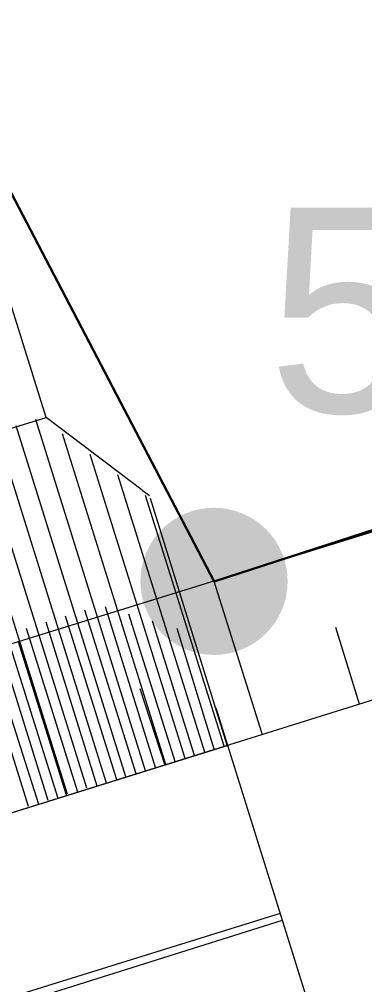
# Model space of a CAD drawing. Header units: metres. Extents: x 535494 to 535891, y 1837335 to 1837611.
# Drawn here: x 535720.28 to 535723.65, y 1837499.19 to 1837508.62 of the extents above; entities that cross this region are included whole.
import ezdxf
from ezdxf.enums import TextEntityAlignment as Align

# ---------------------------------------------------------------- set-up
doc = ezdxf.new("R2010")
doc.units = ezdxf.units.M
doc.header["$MEASUREMENT"] = 0
for name, color, linetype, lineweight in [('Level 2', 1, 'Continuous', 0), ('Level 32', 1, 'Continuous', 0), ('Level 37', 1, 'Continuous', 0), ('Level 38', 1, 'Continuous', 0), ('Level 4', 1, 'Continuous', 0), ('Level 42', 1, 'Continuous', 0), ('Level 43', 1, 'Continuous', 0), ('Level 5', 1, 'Continuous', 0), ('Level 9', 1, 'Continuous', 0)]:
    doc.layers.add(name, color=color, linetype=linetype, lineweight=lineweight)
doc.styles.add('Style-CHAR_FAST_FONT', font='CHAR_FAST_FONT.shx')

msp = doc.modelspace()

# ---------------------------------------------------------------- hatches: boundary and pattern name
at = {"layer": 'Level 4', "linetype": 'Continuous', "lineweight": 0}
h = msp.add_hatch(color=7, dxfattribs=at)
edge = h.paths.add_edge_path()
edge.add_arc((535722.18, 1837503.13), 0.7187, 270, 630)

# ---------------------------------------------------------------- linework, layer by layer
at = {"layer": 'Level 2', "color": 7, "linetype": 'Continuous', "lineweight": 0}
for p, q in [((535722.65, 1837501.64), (535722.18, 1837503.13)), ((535723.6, 1837501.93), (535723.37, 1837502.68)), ((535720.74, 1837501.04), (535720.27, 1837502.54)), ((535721.7, 1837501.34), (535721.46, 1837502.08))]:
    msp.add_line(p, q, dxfattribs=at)
at = {"layer": 'Level 2', "color": 7, "linetype": 'Continuous', "lineweight": 0, "flags": 128}
for points in [[(535741.81, 1837509.27), (535730.74, 1837505.79), (535717.37, 1837501.64), (535707.16, 1837497.64), (535698.52, 1837494.8), (535690.4, 1837492.53), (535690.4, 1837492.53)], [(535742.35, 1837507.79), (535731.21, 1837504.31), (535717.84, 1837500.13), (535707.4, 1837496.87), (535698.73, 1837494.14), (535690.71, 1837491.57), (535690.7, 1837491.57)]]:
    msp.add_lwpolyline(points, dxfattribs=at)
at = {"layer": 'Level 32', "color": 7, "linetype": 'Continuous', "lineweight": 0}
for p, q in [((535721.32, 1837501.22), (535720.25, 1837504.65)), ((535721.32, 1837501.22), (535720.25, 1837504.65)), ((535721.51, 1837501.28), (535720.44, 1837504.71)), ((535721.51, 1837501.28), (535720.44, 1837504.71)), ((535720.94, 1837501.11), (535719.87, 1837504.53)), ((535720.94, 1837501.11), (535719.87, 1837504.53)), ((535721.13, 1837501.16), (535720.06, 1837504.59)), ((535721.13, 1837501.16), (535720.06, 1837504.59)), ((535721.71, 1837501.34), (535720.7, 1837504.57)), ((535721.71, 1837501.34), (535720.7, 1837504.57)), ((535721.9, 1837501.4), (535720.97, 1837504.37)), ((535721.9, 1837501.4), (535720.97, 1837504.37)), ((535720.75, 1837501.05), (535719.73, 1837504.31)), ((535720.75, 1837501.05), (535719.73, 1837504.31)), ((535722.09, 1837501.46), (535721.24, 1837504.17)), ((535722.09, 1837501.46), (535721.24, 1837504.17)), ((535721.48, 1837504.02), (535721.55, 1837503.97)), ((535721.48, 1837504.02), (535721.55, 1837503.97)), ((535722.28, 1837501.52), (535721.51, 1837503.97)), ((535722.28, 1837501.52), (535721.51, 1837503.97)), ((535722.31, 1837501.53), (535721.56, 1837503.94)), ((535722.31, 1837501.53), (535721.56, 1837503.94)), ((535720.56, 1837500.99), (535719.68, 1837503.82)), ((535720.56, 1837500.99), (535719.68, 1837503.82)), ((535720.37, 1837500.93), (535719.6, 1837503.39)), ((535720.37, 1837500.93), (535719.6, 1837503.39)), ((535721.42, 1837501.25), (535720.92, 1837502.85)), ((535721.42, 1837501.25), (535720.92, 1837502.85)), ((535721.61, 1837501.31), (535721.12, 1837502.88)), ((535721.61, 1837501.31), (535721.12, 1837502.88)), ((535721.23, 1837501.19), (535720.73, 1837502.79)), ((535721.23, 1837501.19), (535720.73, 1837502.79)), ((535721.8, 1837501.37), (535721.35, 1837502.81)), ((535721.8, 1837501.37), (535721.35, 1837502.81)), ((535721.99, 1837501.43), (535721.58, 1837502.74)), ((535721.99, 1837501.43), (535721.58, 1837502.74)), ((535720.85, 1837501.07), (535720.35, 1837502.67)), ((535720.85, 1837501.07), (535720.35, 1837502.67)), ((535721.04, 1837501.13), (535720.54, 1837502.73)), ((535721.04, 1837501.13), (535720.54, 1837502.73)), ((535722.18, 1837501.49), (535721.82, 1837502.67)), ((535722.18, 1837501.49), (535721.82, 1837502.67)), ((535720.66, 1837501.01), (535720.2, 1837502.47)), ((535720.66, 1837501.01), (535720.2, 1837502.47)), ((535720.47, 1837500.95), (535720.07, 1837502.2)), ((535720.47, 1837500.95), (535720.07, 1837502.2))]:
    msp.add_line(p, q, dxfattribs=at)
at = {"layer": 'Level 37', "color": 7, "linetype": 'Continuous', "lineweight": 0}
msp.add_line((535724.6, 1837494.22), (535722.2, 1837501.89), dxfattribs=at)
msp.add_line((535724.6, 1837494.22), (535722.2, 1837501.89), dxfattribs=at)
at = {"layer": 'Level 38', "color": 7, "linetype": 'Continuous', "lineweight": 0}
msp.add_line((535717.84, 1837500.13), (535722.32, 1837501.53), dxfattribs=at)
msp.add_line((535717.84, 1837500.13), (535722.32, 1837501.53), dxfattribs=at)
at = {"layer": 'Level 42', "color": 7, "linetype": 'Continuous', "lineweight": 0}
for p, q in [((535720.54, 1837504.73), (535719.35, 1837508.55)), ((535720.54, 1837504.73), (535719.35, 1837508.55)), ((535719.76, 1837504.49), (535720.54, 1837504.73)), ((535719.76, 1837504.49), (535720.54, 1837504.73)), ((535721.48, 1837504.02), (535720.54, 1837504.73)), ((535721.48, 1837504.02), (535720.54, 1837504.73))]:
    msp.add_line(p, q, dxfattribs=at)
at = {"layer": 'Level 43', "color": 7, "linetype": 'Continuous', "lineweight": 0}
for p, q in [((535719.01, 1837498.7), (535722.83, 1837499.89)), ((535719.01, 1837498.7), (535722.83, 1837499.89)), ((535719.03, 1837498.62), (535722.85, 1837499.82)), ((535719.03, 1837498.62), (535722.85, 1837499.82))]:
    msp.add_line(p, q, dxfattribs=at)
at = {"layer": 'Level 5', "color": 7, "linetype": 'Continuous', "lineweight": 30}
for q in [(535745.86, 1837510.8), (535719.35, 1837508.55)]:
    msp.add_line((535722.18, 1837503.13), q, dxfattribs=at)
at = {"layer": 'Level 9', "color": 7, "linetype": 'Continuous', "lineweight": 0, "flags": 128}
msp.add_lwpolyline([(535741.81, 1837509.27), (535730.74, 1837505.79), (535717.37, 1837501.64), (535707.16, 1837497.64), (535698.52, 1837494.8), (535690.4, 1837492.53), (535690.4, 1837492.53)], dxfattribs=at)

# ---------------------------------------------------------------- texts
at = {"layer": 'Level 4', "color": 1, "linetype": 'Continuous', "lineweight": 0, "style": 'Style-CHAR_FAST_FONT'}
msp.add_text('55', height=1.99998, dxfattribs=at).set_placement((535724.1935, 1837505.78), align=Align.MIDDLE_CENTER)

doc.saveas('drawing.dxf')
